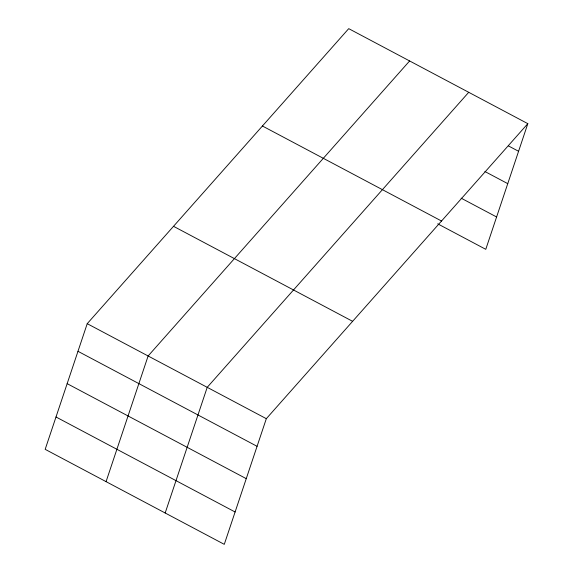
<?xml version="1.0" encoding="UTF-8"?>
<svg xmlns="http://www.w3.org/2000/svg" width="573" height="573" viewBox="0 0 573 573"><rect width="100%" height="100%" fill="white"/><g stroke="black" fill="none" stroke-linecap="round" stroke-linejoin="round"><path stroke-width="0.86" d="M87.225 323.673L45.174 449.339L224.279 544.35L266.323 418.684L527.826 123.661L348.721 28.65L87.225 323.673L266.323 418.684M106.069 481.642L148.121 355.976L409.616 60.953M165.174 513L207.218 387.327L468.721 92.31M527.826 123.661L485.775 249.327L437.708 223.828M508.337 145.857L518.579 151.293M484.901 171.52L507.757 183.647M461.136 198.165L496.598 216.974M262.427 126.01L441.532 221.02M173.519 226.314L352.617 321.324M77.978 351.306L257.076 446.317M67.156 383.652L246.254 478.663M56.004 416.986L235.102 511.997"/></g></svg>
